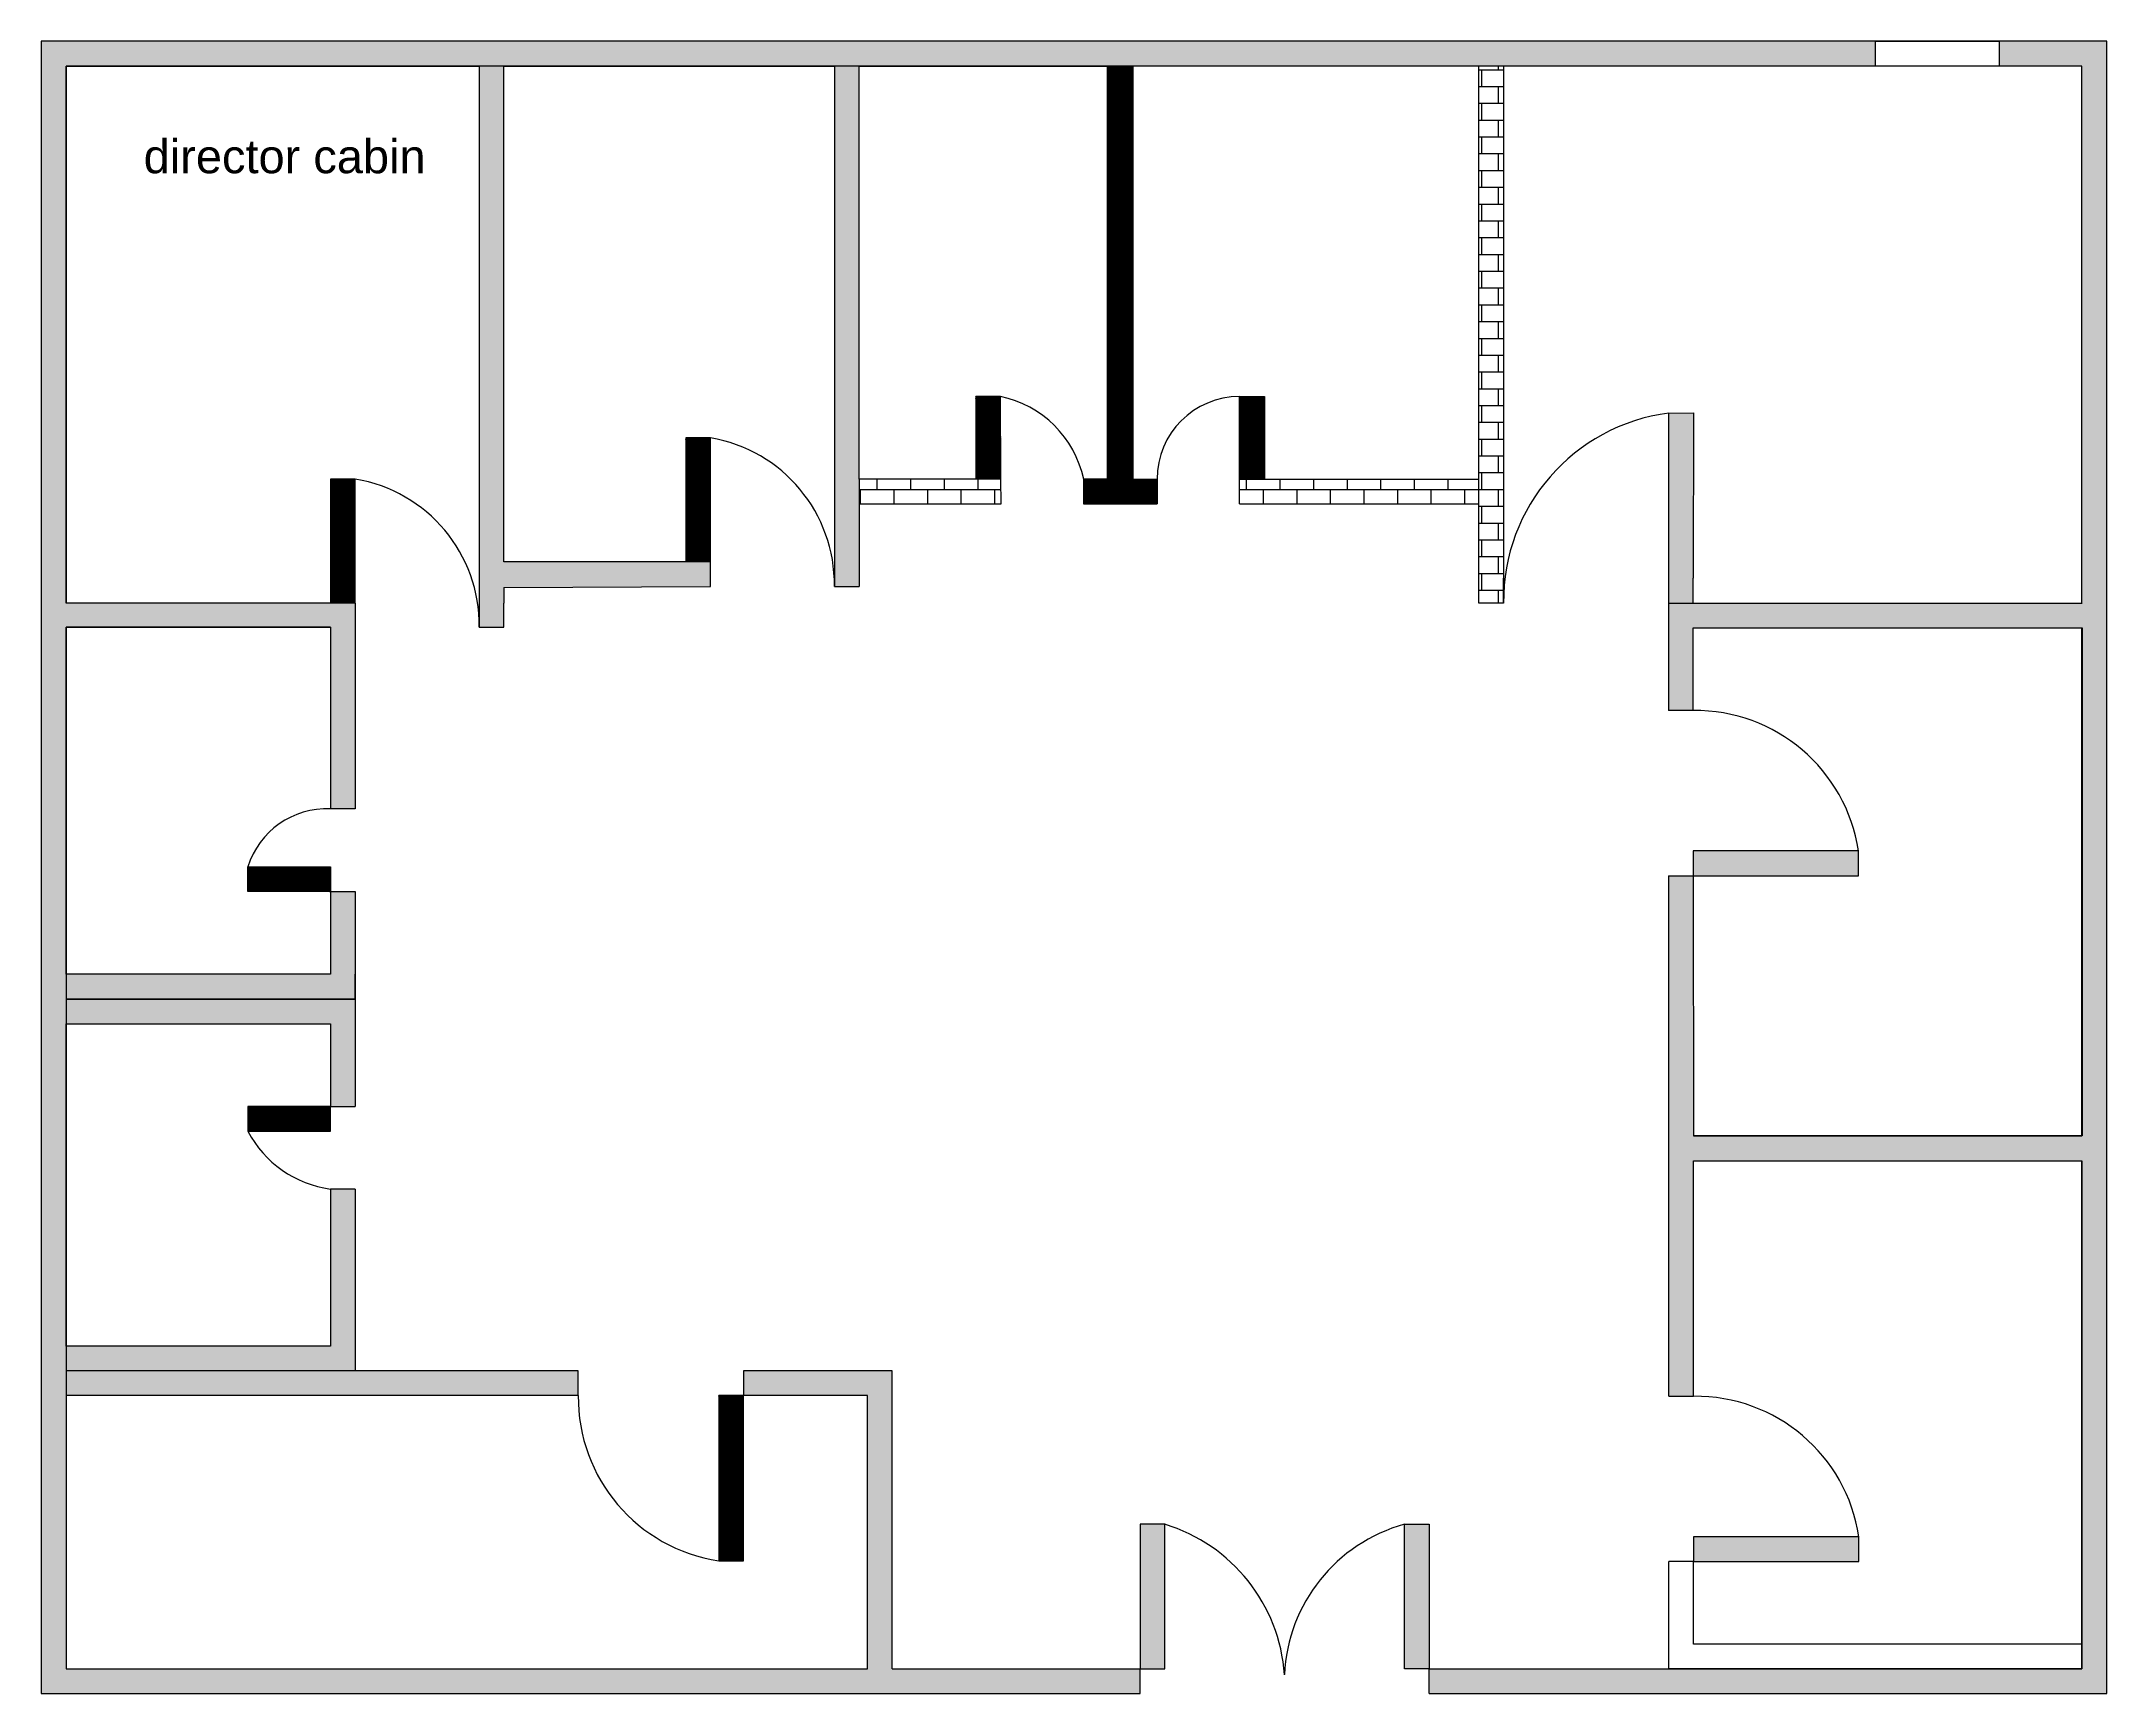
# Model space of a CAD drawing. Header units: millimetres. Extents: x 244 to 25244, y 258 to 20258.
import ezdxf

# ---------------------------------------------------------------- set-up
doc = ezdxf.new("R2010")
doc.units = ezdxf.units.MM
doc.styles.get("Standard").update_dxf_attribs({"font": 'arial.ttf'})

msp = doc.modelspace()

# ---------------------------------------------------------------- hatches: boundary and pattern name
h = msp.add_hatch()
h.set_pattern_fill('AR-B816', color=256)
h.paths.add_polyline_path([(544, 19958), (5544, 19958), (22444, 19958), (22444, 20258), (244, 20258), (244, 258), (13544, 258), (13544, 558), (10544, 558), (10544, 4166), (8744, 4166), (8744, 3866), (10244, 3866), (10244, 558), (544, 558), (544, 3866), (544, 4466), (544, 8366), (544, 8966), (544, 13166), (3744, 13166), (3744, 10966), (4044, 10966), (4044, 13166), (4044, 13458), (544, 13458)])
h.paths.add_polyline_path([(5844, 19958), (5544, 19958), (5544, 13458), (5544, 13214, -0.006793), (5544, 13166), (5844, 13166), (5844, 13458), (5844, 13647), (8344, 13658), (8344, 13958), (5844, 13958)], flags=17)
h.paths.add_polyline_path([(10144, 19958), (9844, 19958), (9844, 13958), (9844, 13708, -0.006985), (9844, 13658), (10144, 13658), (10144, 14658), (10144, 14958)], flags=17)
h.paths.add_polyline_path([(25244, 20258), (23944, 20258), (23944, 19958), (24944, 19958), (24944, 13758), (24944, 13458), (20238, 13458), (19944, 13458), (19944, 12158), (20240, 12158), (20239, 13158), (24947, 13158), (24947, 7008), (20244, 7008), (20240, 10158), (19944, 10158), (19944, 7008), (19944, 3858), (20244, 3858), (20244, 6708), (24944, 6708), (24944, 558), (19944, 558), (17044, 558), (17044, 258), (25244, 258)])
h.paths.add_polyline_path([(4044, 9966), (3744, 9966), (3744, 8966), (544, 8966), (544, 8666), (4044, 8666), (4044, 8966)], flags=17)
h.paths.add_polyline_path([(4044, 8666), (544, 8666), (544, 8366), (3744, 8366), (3744, 7366), (4044, 7366)], flags=17)
h.paths.add_polyline_path([(4044, 6366), (3744, 6366), (3744, 4466), (544, 4466), (544, 4166), (4044, 4166)], flags=17)
h.paths.add_polyline_path([(6744, 4166), (544, 4166), (544, 3866), (6744, 3866)], flags=17)
h = msp.add_hatch()
h.set_pattern_fill('ANSI32', color=256)
h.paths.add_polyline_path([(13444, 19958), (13144, 19958), (13144, 14958), (12861, 14958), (12861, 14658), (13144, 14658), (13456, 14658), (13749, 14658), (13749, 14958), (13455, 14958)])
h.paths.add_polyline_path([(11854, 15958), (11554, 15958), (11554, 14958), (11859, 14958)])
h.paths.add_polyline_path([(15049, 15959), (14749, 15958), (14749, 14958), (15049, 14958)])
h.paths.add_polyline_path([(8344, 15458), (8044, 15458), (8044, 13958), (8344, 13958)])
h.paths.add_polyline_path([(4044, 14958), (3744, 14958), (3744, 13458), (4044, 13458)])
h.paths.add_polyline_path([(3744, 10266), (2744, 10266), (2744, 9966), (3744, 9966)])
h.paths.add_polyline_path([(3744, 7366), (2744, 7366), (2744, 7066), (3744, 7066)])
h.paths.add_polyline_path([(8744, 3866), (8444, 3866), (8444, 1866), (8744, 1866)])
h = msp.add_hatch()
h.set_pattern_fill('AR-B816', color=256)
h.paths.add_polyline_path([(15049, 15959), (14749, 15958), (14749, 14958), (15049, 14958)])
h.paths.add_polyline_path([(11854, 15958), (11554, 15958), (11554, 14958), (11859, 14958)])
h.paths.add_polyline_path([(13749, 14958), (13455, 14958), (13444, 19958), (13144, 19958), (13144, 14958), (12861, 14958), (12861, 14658), (13144, 14658), (13456, 14658), (13749, 14658)])
h.paths.add_polyline_path([(17944, 19958), (17644, 19958), (17644, 14958), (17644, 14658), (17644, 13458), (17944, 13458), (17944, 13758)])
h.paths.add_polyline_path([(17644, 14958), (14749, 14958), (14749, 14658), (17644, 14658)])
h.paths.add_polyline_path([(11859, 14958), (10144, 14958), (10144, 14658), (11861, 14658)])
h = msp.add_hatch()
h.set_pattern_fill('ANSI36', color=256)
h.paths.add_polyline_path([(20244, 15759), (19944, 15758), (19944, 13758), (19944, 13458), (20238, 13458), (20238, 13758)])
h = msp.add_hatch()
h.set_pattern_fill('ANSI36', color=256)
h.paths.add_polyline_path([(13844, 2308), (13544, 2308), (13544, 558), (13844, 558)])
h.paths.add_polyline_path([(17044, 2308), (16744, 2308), (16744, 558), (17044, 558)])
h.paths.add_polyline_path([(22244, 2158), (20244, 2158), (20244, 1858), (22244, 1858)])
h.paths.add_polyline_path([(22240, 10458), (20240, 10458), (20240, 10158), (22240, 10158)])

# ---------------------------------------------------------------- linework, layer by layer
for p, q in [((13444, 19958), (13455, 14958)), ((11854, 15958), (11554, 15958)), ((11554, 15958), (11554, 14958)), ((11859, 14958), (11854, 15958)), ((14749, 15958), (15049, 15959)), ((14749, 14958), (14749, 15958)), ((15049, 15959), (15049, 14958)), ((19944, 15758), (20244, 15759)), ((19944, 13758), (19944, 15758)), ((20244, 15759), (20238, 13758)), ((8344, 15458), (8044, 15458)), ((8044, 15458), (8044, 13958)), ((8344, 13958), (8344, 15458)), ((4044, 14958), (3744, 14958)), ((3744, 14958), (3744, 13458)), ((4044, 13458), (4044, 14958)), ((10144, 14958), (10144, 14658)), ((11861, 14658), (11859, 14958)), ((12861, 14958), (12861, 14658)), ((13749, 14958), (13749, 14658)), ((14749, 14658), (14749, 14958)), ((17644, 14658), (17644, 14958)), ((10144, 14658), (11861, 14658)), ((10144, 14658), (10144, 13658)), ((12861, 14658), (13144, 14658)), ((13144, 14658), (13456, 14658)), ((13456, 14658), (13749, 14658)), ((14749, 14658), (17644, 14658)), ((17644, 13458), (17644, 14658)), ((8344, 13658), (8344, 13958)), ((9844, 13958), (9844, 13658)), ((17944, 13458), (17944, 13758)), ((19944, 13458), (19944, 13758)), ((20238, 13458), (20238, 13758)), ((24944, 13458), (24944, 13758)), ((5844, 13647), (8344, 13658)), ((5844, 13647), (5844, 13458)), ((9844, 13658), (10144, 13658)), ((4044, 13458), (4044, 13166)), ((4044, 13458), (4044, 13458)), ((5544, 13458), (5544, 13166)), ((5844, 13166), (5844, 13458)), ((5844, 13458), (5844, 13458)), ((17944, 13458), (17644, 13458)), ((19944, 13458), (19944, 13458)), ((19944, 13458), (20238, 13458)), ((20238, 13458), (24944, 13458)), ((3744, 13166), (544, 13166)), ((3744, 13166), (3744, 10966)), ((5544, 13166), (5844, 13166)), ((20239, 13158), (24947, 13158)), ((20240, 10158), (20244, 7008)), ((3744, 9966), (3744, 8966)), ((3744, 8966), (544, 8966)), ((544, 8966), (544, 8366)), ((4044, 8666), (4044, 8966)), ((544, 4466), (544, 3866)), ((13544, 258), (13544, 558)), ((17044, 258), (17044, 558))]:
    msp.add_line(p, q)
for points in [[(17044, 258), (25244, 258), (25244, 20258), (244, 20258), (244, 258), (13544, 258)], [(4044, 13458), (544, 13458), (544, 19958), (5544, 19958), (5544, 13458)], [(24944, 13758), (24944, 19958), (544, 19958), (544, 13458)], [(8344, 13958), (5844, 13958), (5844, 19958), (9844, 19958), (9844, 13958)], [(11859, 14958), (10144, 14958), (10144, 19958), (13144, 19958), (13144, 14958), (12861, 14958)], [(14749, 14958), (17644, 14958), (17644, 19958), (13455, 19958), (13455, 14958), (13749, 14958)], [(24944, 13758), (24944, 19958), (17944, 19958), (17944, 13458)], [(19944, 12158), (19944, 13458)], [(24944, 13458), (24947, 13458)], [(544, 8966), (544, 13166), (3744, 13166)], [(544, 13166), (544, 8966)], [(4044, 13166), (4044, 13166), (4044, 10966)], [(20240, 12158), (20239, 13158)], [(24947, 13158), (24947, 7008), (20244, 7008)], [(24944, 7008), (24944, 13158)], [(20240, 12158), (19940, 12158)], [(4044, 10966), (3744, 10966)], [(19940, 10158), (20240, 10158)], [(19944, 7008), (19944, 10158)], [(4044, 9966), (4044, 8666), (544, 8666)], [(3744, 9966), (4044, 9966)], [(544, 8666), (4044, 8666), (4044, 7366)], [(544, 8366), (3744, 8366), (3744, 7366)], [(544, 8366), (544, 4466)], [(544, 4466), (544, 8366)], [(3744, 7366), (4044, 7366)], [(24947, 7308), (24944, 7308)], [(19944, 3858), (19944, 7008)], [(20244, 7008), (24944, 7008)], [(17044, 558), (24944, 558), (24944, 6708)], [(24944, 6708), (24944, 558), (19944, 558), (19944, 1858)], [(20244, 3858), (20244, 6708), (24944, 6708)], [(4044, 6366), (4044, 4166), (544, 4166)], [(3744, 6366), (3744, 4466), (544, 4466)], [(4044, 6366), (3744, 6366)], [(6744, 4166), (544, 4166)], [(6744, 3866), (6744, 4166)], [(10544, 558), (10544, 4166), (8744, 4166)], [(8744, 4166), (8744, 3866)], [(544, 3866), (544, 558), (10244, 558)], [(544, 3866), (544, 558), (10244, 558)], [(6744, 3866), (544, 3866)], [(10244, 558), (10244, 3866), (8744, 3866)], [(19944, 3858), (20244, 3858)], [(20244, 1858), (19944, 1858)], [(24944, 858), (20244, 858), (20244, 1858)], [(10544, 558), (13544, 558)]]:
    msp.add_lwpolyline(points)
for points in [[(23944, 19958), (22444, 19958), (22444, 20258), (23944, 20258)], [(3744, 9966), (2744, 9966), (2744, 10266), (3744, 10266)], [(20240, 10158), (22240, 10158), (22240, 10458), (20240, 10458)], [(3744, 7366), (2744, 7366), (2744, 7066), (3744, 7066)], [(8744, 3866), (8444, 3866), (8444, 1866), (8744, 1866)], [(13544, 558), (13844, 558), (13844, 2308), (13544, 2308)], [(17044, 558), (16744, 558), (16744, 2308), (17044, 2308)], [(20244, 1858), (22244, 1858), (22244, 2158), (20244, 2158)]]:
    msp.add_lwpolyline(points, close=True)
for centre, radius, start, end in [((11590, 14685), 1300, 12.1178, 78.2765), ((14749, 14958), 1000, 90, 180), ((20239, 13482), 2295, 97.376, 180.6058), ((8044, 13683), 1800, 359.1995, 80.4116), ((3753, 13190), 1792, 359.2216, 80.6377), ((20262, 10158), 2000, 8.6232, 90.6477), ((3698, 9967), 1000, 87.3788, 162.6052), ((3922, 7684), 1330, 207.6986, 262.3173), ((8744, 3843), 2000, 179.3523, 261.3768), ((20267, 1858), 2000, 8.6232, 90.6477), ((13246, 347), 2050, 3.9375, 73.038), ((17270, 398), 1981, 105.4061, 177.3952)]:
    msp.add_arc(centre, radius, start, end)

# ---------------------------------------------------------------- texts
at = {"attachment_point": 1}
for s, width, gutter_width, heights, insert, char_height in [('manger cabin', 3370.69, 12.5, [0], (6473, 19958), 2.5), ('manager cabin', 3050.6, 13.3, [1292], (6494, 19583), 2.66), ('\\pxt17;director cabin', 15441.58, 2035, [9900], (1483, 19068), 406.99), ('manager cabin', 4.09, 0.0152, [0], (6473, 18691), 0.00303)]:
    msp.add_mtext_dynamic_manual_height_columns(s, width=width, gutter_width=gutter_width, heights=heights, dxfattribs=dict(at, insert=insert, char_height=char_height))

doc.saveas('drawing.dxf')
